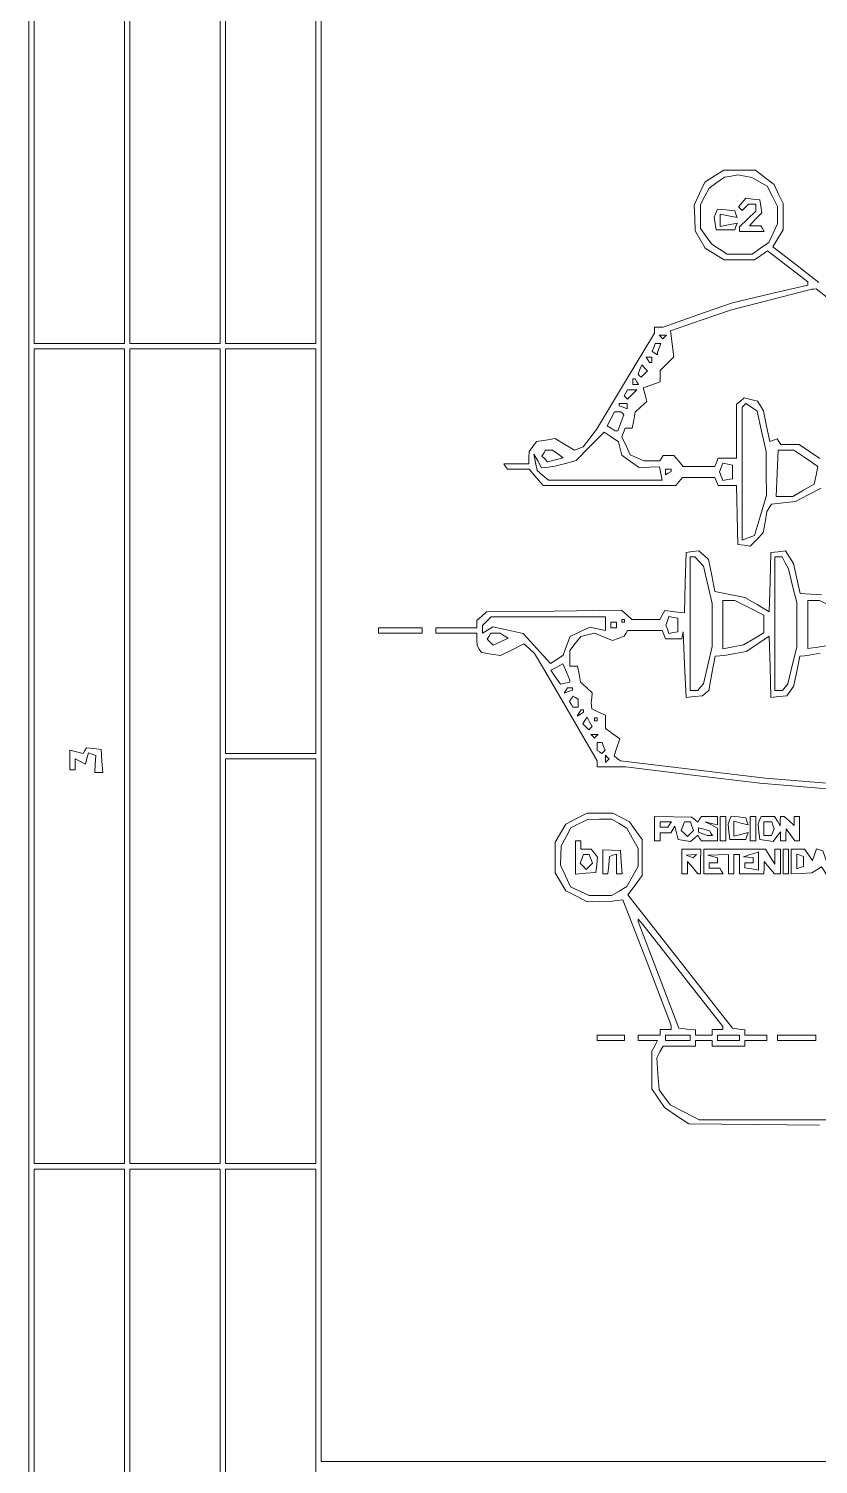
# Paper-space layout 'AN-05-DGE-020' of a CAD drawing. Header units: metres, sheet in millimetres. Extents: x 12 to 193, y 4 to 291.
# Drawn here: x 29.5 to 65.8, y 142.2 to 208.2 of the extents above; entities that cross this region are included whole.
import ezdxf

# ---------------------------------------------------------------- set-up
doc = ezdxf.new("R2010")
doc.units = ezdxf.units.M
doc.layers.add('DGE_CONTORNOS', color=7, linetype='Continuous', lineweight=0)
doc.layers.add('DGE_DATOS', color=7, linetype='Continuous', lineweight=0)

# ---------------------------------------------------------------- blocks, each defined once
blk = doc.blocks.new('LP_REF_DGE_MT_020')
at = {"layer": 'DGE_CONTORNOS'}
for points in [[(29.454, 147.095), (29.454, 24.935), (111.022, 24.935), (192.59, 24.935), (192.59, 147.095), (192.59, 269.255), (111.022, 269.255), (29.454, 269.255)], [(192.339, 208.239), (192.339, 147.474), (186.212, 147.442), (180.085, 147.409), (180.051, 144.864), (180.017, 142.319), (111.459, 142.319), (42.902, 142.319), (42.902, 205.661), (42.902, 269.004), (117.62, 269.004), (192.339, 269.004)], [(33.852, 212.448), (33.852, 193.722), (31.779, 193.722), (29.705, 193.722), (29.705, 212.448), (29.705, 231.174), (31.779, 231.174), (33.852, 231.174)], [(38.251, 212.448), (38.251, 193.722), (36.178, 193.722), (34.104, 193.722), (34.104, 212.448), (34.104, 231.174), (36.178, 231.174), (38.251, 231.174)], [(42.65, 203.022), (42.65, 193.722), (40.577, 193.722), (38.503, 193.722), (38.503, 203.022), (38.503, 212.322), (40.577, 212.322), (42.65, 212.322)], [(63.054, 201.151), (63.412, 200.948), (63.651, 200.482), (63.891, 200.016), (63.891, 199.621), (63.891, 199.227), (63.687, 198.797), (63.483, 198.367), (63.099, 198.094), (62.716, 197.821), (62.141, 197.821), (61.566, 197.822), (61.217, 198.051), (60.868, 198.28), (60.609, 198.643), (60.351, 199.006), (60.351, 199.555), (60.351, 200.104), (60.548, 200.485), (60.745, 200.866), (61.094, 201.114), (61.443, 201.363), (61.756, 201.418), (62.068, 201.473), (62.382, 201.414), (62.697, 201.354)], [(62.26, 200.198), (62.095, 200), (62.178, 199.917), (62.261, 199.834), (62.41, 199.983), (62.558, 200.132), (62.722, 200.132), (62.885, 200.132), (62.885, 199.967), (62.885, 199.802), (62.508, 199.44), (62.131, 199.079), (62.131, 198.977), (62.131, 198.875), (62.704, 198.875), (63.277, 198.875), (63.199, 199), (63.122, 199.126), (62.856, 199.126), (62.59, 199.126), (62.874, 199.428), (63.157, 199.73), (63.116, 200.025), (63.074, 200.32), (62.749, 200.358), (62.424, 200.396)], [(61.052, 199.709), (60.98, 199.521), (61.021, 199.23), (61.063, 198.938), (61.492, 198.938), (61.922, 198.938), (61.974, 199.094), (62.026, 199.25), (61.638, 199.172), (61.251, 199.095), (61.251, 199.377), (61.251, 199.66), (61.638, 199.583), (62.026, 199.505), (61.974, 199.661), (61.923, 199.817), (61.524, 199.857), (61.124, 199.896)], [(58.696, 194.015), (58.612, 193.931), (58.528, 194.015), (58.444, 194.099), (58.612, 194.099), (58.78, 194.099)], [(33.852, 174.744), (33.852, 156.018), (31.779, 156.018), (29.705, 156.018), (29.705, 174.744), (29.705, 193.471), (31.779, 193.471), (33.852, 193.471)], [(38.251, 174.744), (38.251, 156.018), (36.178, 156.018), (34.104, 156.018), (34.104, 174.744), (34.104, 193.471), (36.178, 193.471), (38.251, 193.471)], [(42.65, 184.17), (42.65, 174.87), (40.577, 174.87), (38.503, 174.87), (38.503, 184.17), (38.503, 193.471), (40.577, 193.471), (42.65, 193.471)], [(58.437, 193.523), (58.361, 193.324), (58.361, 193.264), (58.361, 193.204), (58.24, 193.279), (58.12, 193.353), (58.191, 193.537), (58.262, 193.722), (58.388, 193.722), (58.513, 193.722)], [(57.759, 192.316), (57.611, 192.168), (57.543, 192.236), (57.475, 192.303), (57.557, 192.518), (57.64, 192.733), (57.774, 192.599), (57.908, 192.465)], [(58.109, 192.968), (58.109, 192.842), (58.054, 192.842), (57.998, 192.842), (57.921, 192.968), (57.843, 193.094), (57.976, 193.094), (58.109, 193.094)], [(57.418, 191.962), (57.496, 191.837), (57.363, 191.837), (57.229, 191.837), (57.229, 191.962), (57.229, 192.088), (57.285, 192.088), (57.34, 192.088)], [(57.197, 191.373), (56.984, 191.16), (56.906, 191.239), (56.827, 191.317), (56.91, 191.451), (56.993, 191.585), (57.201, 191.585), (57.409, 191.585)], [(56.978, 190.835), (56.978, 190.714), (56.79, 190.786), (56.601, 190.858), (56.601, 190.908), (56.601, 190.957), (56.79, 190.957), (56.978, 190.957)], [(63.156, 189.686), (63.364, 188.758), (63.368, 187.752), (63.373, 186.747), (63.097, 185.817), (62.822, 184.888), (62.54, 184.784), (62.257, 184.681), (62.257, 187.735), (62.257, 190.789), (62.341, 190.874), (62.426, 190.959), (62.687, 190.787), (62.948, 190.614)], [(56.755, 190.51), (56.825, 190.44), (56.686, 190.07), (56.546, 189.7), (56.479, 189.702), (56.413, 189.704), (56.23, 189.82), (56.047, 189.935), (56.22, 190.258), (56.392, 190.58), (56.539, 190.58), (56.685, 190.58)], [(56.65, 188.893), (56.727, 188.586), (57.128, 188.3), (57.529, 188.015), (57.994, 188.033), (58.46, 188.052), (58.518, 187.745), (58.577, 187.438), (55.969, 187.438), (53.361, 187.438), (53.101, 187.658), (52.841, 187.878), (52.763, 188.255), (52.686, 188.632), (52.86, 188.318), (53.035, 188.004), (53.341, 188.039), (53.648, 188.074), (54.136, 188.205), (54.624, 188.337), (55.267, 188.993), (55.91, 189.649), (56.241, 189.425), (56.573, 189.2)], [(53.78, 188.642), (54.024, 188.464), (53.67, 188.375), (53.315, 188.286), (53.184, 188.417), (53.054, 188.547), (53.138, 188.684), (53.222, 188.82), (53.38, 188.82), (53.537, 188.82)], [(65.189, 188.445), (65.745, 188.07), (65.661, 187.661), (65.578, 187.252), (65.08, 186.97), (64.582, 186.688), (64.205, 186.686), (63.828, 186.683), (63.869, 187.752), (63.909, 188.82), (64.271, 188.82), (64.632, 188.82)], [(61.817, 187.815), (61.817, 187.504), (61.597, 187.462), (61.376, 187.419), (61.3, 187.617), (61.224, 187.815), (61.3, 188.013), (61.376, 188.211), (61.597, 188.168), (61.817, 188.126)], [(58.989, 187.885), (58.989, 187.83), (58.863, 187.752), (58.738, 187.674), (58.738, 187.808), (58.738, 187.941), (58.863, 187.941), (58.989, 187.941)], [(60.28, 183.699), (60.478, 183.479), (60.676, 182.623), (60.874, 181.767), (60.874, 180.777), (60.874, 179.787), (60.676, 178.932), (60.478, 178.077), (60.346, 177.919), (60.215, 177.761), (60.042, 177.761), (59.869, 177.761), (59.869, 180.84), (59.869, 183.919), (59.975, 183.919), (60.081, 183.919)], [(64.242, 183.636), (64.385, 183.353), (64.578, 182.581), (64.77, 181.809), (64.77, 180.785), (64.77, 179.76), (64.564, 178.918), (64.357, 178.075), (64.234, 177.918), (64.111, 177.761), (63.938, 177.761), (63.765, 177.761), (63.765, 180.84), (63.765, 183.919), (63.932, 183.919), (64.1, 183.919)], [(62.59, 181.568), (63.262, 181.227), (63.262, 180.826), (63.262, 180.425), (62.791, 180.142), (62.32, 179.859), (61.848, 179.769), (61.377, 179.68), (61.377, 180.794), (61.377, 181.908), (61.647, 181.908), (61.917, 181.908)], [(66.374, 181.641), (66.926, 181.374), (66.851, 181.073), (66.775, 180.772), (66.906, 180.527), (67.037, 180.283), (66.626, 180.059), (66.216, 179.835), (65.745, 179.764), (65.273, 179.692), (65.273, 180.8), (65.273, 181.908), (65.548, 181.908), (65.822, 181.908)], [(55.973, 180.843), (55.973, 180.532), (55.61, 180.604), (55.248, 180.677), (54.797, 180.463), (54.346, 180.249), (54.19, 179.819), (54.035, 179.389), (53.743, 179.198), (53.451, 179.006), (52.821, 179.695), (52.191, 180.384), (51.493, 180.541), (50.796, 180.697), (50.556, 180.547), (50.317, 180.398), (50.317, 180.578), (50.317, 180.759), (50.514, 180.957), (50.712, 181.154), (53.342, 181.154), (55.973, 181.154)], [(56.475, 180.777), (56.475, 180.651), (56.35, 180.651), (56.224, 180.651), (56.224, 180.777), (56.224, 180.903), (56.35, 180.903), (56.475, 180.903)], [(56.852, 180.966), (56.852, 180.903), (56.79, 180.903), (56.727, 180.903), (56.727, 180.966), (56.727, 181.028), (56.79, 181.028), (56.852, 181.028)], [(59.303, 180.777), (59.303, 180.466), (59.099, 180.427), (58.895, 180.388), (58.82, 180.582), (58.746, 180.777), (58.82, 180.972), (58.895, 181.166), (59.099, 181.127), (59.303, 181.088)], [(45.541, 180.526), (45.541, 180.4), (46.546, 180.4), (47.552, 180.4), (47.552, 180.526), (47.552, 180.651), (46.546, 180.651), (45.541, 180.651)], [(51.316, 180.281), (51.498, 180.166), (51.155, 180.01), (50.813, 179.854), (50.676, 179.99), (50.54, 180.127), (50.624, 180.263), (50.709, 180.4), (50.921, 180.398), (51.134, 180.396)], [(54.339, 178.195), (54.339, 178.156), (54.119, 178.11), (53.899, 178.064), (53.683, 178.381), (53.466, 178.698), (53.743, 178.846), (54.019, 178.994), (54.179, 178.614), (54.339, 178.235)], [(54.464, 177.837), (54.464, 177.788), (54.269, 177.713), (54.074, 177.638), (54.151, 177.762), (54.228, 177.886), (54.346, 177.886), (54.464, 177.886)], [(54.716, 177.188), (54.716, 177.007), (54.598, 177.007), (54.479, 177.007), (54.402, 177.132), (54.324, 177.258), (54.403, 177.386), (54.482, 177.513), (54.599, 177.441), (54.716, 177.369)], [(54.967, 176.826), (54.967, 176.77), (54.822, 176.68), (54.677, 176.591), (54.767, 176.736), (54.856, 176.881), (54.912, 176.881), (54.967, 176.881)], [(55.291, 176.032), (55.214, 175.955), (55.077, 176.093), (54.939, 176.231), (55.033, 176.383), (55.128, 176.536), (55.247, 176.322), (55.367, 176.108)], [(55.596, 176.441), (55.596, 176.378), (55.533, 176.378), (55.47, 176.378), (55.47, 176.441), (55.47, 176.504), (55.533, 176.504), (55.596, 176.504)], [(55.554, 175.666), (55.47, 175.582), (55.386, 175.666), (55.302, 175.75), (55.47, 175.75), (55.638, 175.75)], [(32.034, 175.002), (31.952, 174.869), (31.645, 174.946), (31.339, 175.023), (31.339, 174.569), (31.339, 174.116), (31.464, 174.116), (31.59, 174.116), (31.59, 174.372), (31.59, 174.628), (31.828, 174.5), (32.065, 174.373), (32.134, 174.635), (32.202, 174.897), (32.367, 174.838), (32.533, 174.78), (32.514, 174.385), (32.496, 173.99), (32.679, 173.99), (32.861, 173.99), (32.823, 174.524), (32.784, 175.059), (32.45, 175.097), (32.117, 175.136)], [(55.888, 175.197), (55.955, 175.02), (55.884, 174.949), (55.812, 174.877), (55.704, 174.944), (55.596, 175.011), (55.596, 175.192), (55.596, 175.373), (55.708, 175.373), (55.82, 175.373)], [(42.65, 165.318), (42.65, 156.018), (40.577, 156.018), (38.503, 156.018), (38.503, 165.318), (38.503, 174.619), (40.577, 174.619), (42.65, 174.619)], [(56.056, 174.535), (55.973, 174.451), (55.973, 174.619), (55.973, 174.786), (56.056, 174.702), (56.14, 174.619)], [(56.601, 171.645), (56.954, 171.437), (57.218, 170.968), (57.481, 170.5), (57.481, 170.094), (57.481, 169.689), (57.218, 169.22), (56.954, 168.752), (56.601, 168.543), (56.248, 168.335), (55.738, 168.335), (55.227, 168.335), (54.794, 168.541), (54.361, 168.748), (54.137, 169.245), (53.913, 169.742), (53.925, 170.184), (53.938, 170.626), (54.16, 171.039), (54.383, 171.452), (54.769, 171.645), (55.156, 171.838), (55.702, 171.846), (56.248, 171.854)], [(58.235, 171.409), (58.235, 170.848), (58.361, 170.848), (58.486, 170.848), (58.486, 171.037), (58.486, 171.225), (58.73, 171.225), (58.974, 171.225), (59.071, 171.381), (59.167, 171.537), (59.24, 171.224), (59.314, 170.911), (59.598, 170.87), (59.883, 170.829), (60.053, 170.97), (60.224, 171.112), (60.305, 170.98), (60.386, 170.848), (60.756, 170.848), (61.126, 170.848), (61.126, 171.143), (61.126, 171.438), (60.843, 171.584), (60.56, 171.729), (60.843, 171.657), (61.126, 171.585), (61.126, 171.782), (61.126, 171.979), (60.756, 171.979), (60.386, 171.979), (60.305, 171.848), (60.224, 171.716), (60.078, 171.832), (59.932, 171.948), (59.083, 171.959), (58.235, 171.97)], [(58.926, 171.602), (58.849, 171.477), (58.667, 171.477), (58.486, 171.477), (58.486, 171.602), (58.486, 171.728), (58.745, 171.728), (59.004, 171.728)], [(59.952, 171.531), (60.028, 171.334), (59.886, 171.192), (59.743, 171.049), (59.601, 171.192), (59.458, 171.334), (59.534, 171.531), (59.61, 171.728), (59.743, 171.728), (59.877, 171.728)], [(61.251, 171.414), (61.251, 170.848), (61.377, 170.848), (61.503, 170.848), (61.503, 171.414), (61.503, 171.979), (61.377, 171.979), (61.251, 171.979)], [(61.681, 171.81), (61.61, 171.624), (61.65, 171.267), (61.691, 170.911), (62.058, 170.911), (62.424, 170.911), (62.479, 171.074), (62.533, 171.236), (62.206, 171.154), (61.88, 171.072), (61.88, 171.414), (61.88, 171.755), (62.206, 171.673), (62.533, 171.591), (62.479, 171.754), (62.426, 171.917), (62.089, 171.956), (61.753, 171.996)], [(62.634, 171.414), (62.634, 170.848), (62.76, 170.848), (62.885, 170.848), (62.885, 171.414), (62.885, 171.979), (62.76, 171.979), (62.634, 171.979)], [(63.06, 171.802), (62.992, 171.624), (63.033, 171.267), (63.074, 170.911), (63.381, 170.868), (63.688, 170.824), (63.852, 171.049), (64.016, 171.273), (64.016, 171.061), (64.016, 170.848), (64.142, 170.848), (64.268, 170.848), (64.274, 171.131), (64.281, 171.414), (64.478, 171.131), (64.675, 170.848), (64.786, 170.848), (64.896, 170.848), (64.896, 171.414), (64.896, 171.979), (64.77, 171.979), (64.645, 171.979), (64.645, 171.771), (64.645, 171.563), (64.415, 171.771), (64.185, 171.979), (64.101, 171.979), (64.016, 171.979), (64.013, 171.76), (64.009, 171.54), (63.881, 171.76), (63.753, 171.979), (63.441, 171.979), (63.129, 171.979)], [(63.673, 171.571), (63.728, 171.414), (63.67, 171.257), (63.612, 171.1), (63.437, 171.1), (63.262, 171.1), (63.262, 171.414), (63.262, 171.728), (63.44, 171.728), (63.618, 171.728)], [(60.821, 171.21), (60.889, 171.1), (60.766, 171.1), (60.643, 171.1), (60.445, 171.176), (60.246, 171.252), (60.246, 171.353), (60.246, 171.453), (60.499, 171.387), (60.753, 171.321)], [(54.59, 170.087), (54.59, 169.325), (55.061, 169.364), (55.533, 169.403), (55.573, 169.756), (55.614, 170.109), (55.464, 170.29), (55.313, 170.471), (55.077, 170.471), (54.842, 170.471), (54.842, 170.66), (54.842, 170.848), (54.716, 170.848), (54.59, 170.848)], [(55.847, 169.887), (55.847, 169.34), (55.965, 169.34), (56.082, 169.34), (56.122, 169.739), (56.161, 170.138), (56.318, 170.189), (56.475, 170.241), (56.475, 169.791), (56.475, 169.34), (56.608, 169.34), (56.741, 169.34), (56.703, 169.874), (56.664, 170.408), (56.255, 170.421), (55.847, 170.434)], [(59.492, 169.906), (59.492, 169.34), (59.617, 169.34), (59.743, 169.34), (59.747, 169.623), (59.752, 169.906), (59.987, 169.623), (60.223, 169.34), (60.282, 169.34), (60.34, 169.34), (60.351, 169.906), (60.362, 170.471), (59.927, 170.471), (59.492, 170.471)], [(60.497, 169.906), (60.497, 169.34), (60.945, 169.34), (61.392, 169.34), (61.314, 169.466), (61.237, 169.592), (60.993, 169.592), (60.749, 169.592), (60.749, 169.717), (60.749, 169.843), (60.937, 169.843), (61.126, 169.843), (61.126, 169.959), (61.126, 170.076), (60.906, 170.133), (60.686, 170.191), (61.157, 170.205), (61.628, 170.22), (61.628, 169.78), (61.628, 169.34), (61.754, 169.34), (61.88, 169.34), (61.88, 169.78), (61.88, 170.22), (62.005, 170.22), (62.131, 170.22), (62.131, 169.78), (62.131, 169.34), (62.697, 169.34), (63.262, 169.34), (63.266, 169.623), (63.271, 169.906), (63.507, 169.623), (63.742, 169.34), (63.879, 169.34), (64.016, 169.34), (64.016, 169.906), (64.016, 170.471), (63.891, 170.471), (63.765, 170.471), (63.762, 170.126), (63.758, 169.78), (63.544, 170.126), (63.33, 170.471), (61.913, 170.471), (60.497, 170.471)], [(63.011, 169.923), (63.011, 169.501), (62.697, 169.561), (62.382, 169.621), (62.382, 169.732), (62.382, 169.843), (62.571, 169.843), (62.76, 169.843), (62.76, 169.969), (62.76, 170.094), (62.54, 170.107), (62.32, 170.119), (62.634, 170.22), (62.948, 170.321), (62.979, 170.333), (63.011, 170.346)], [(64.142, 169.906), (64.142, 169.34), (64.268, 169.34), (64.393, 169.34), (64.393, 169.906), (64.393, 170.471), (64.268, 170.471), (64.142, 170.471)], [(64.519, 169.902), (64.519, 169.332), (64.99, 169.36), (65.462, 169.388), (65.686, 169.521), (65.909, 169.654), (66.024, 169.47), (66.139, 169.285), (66.227, 169.372), (66.315, 169.46), (66.138, 169.924), (65.962, 170.388), (65.817, 170.437), (65.672, 170.485), (65.586, 170.216), (65.501, 169.947), (65.317, 170.209), (65.133, 170.471), (64.826, 170.471), (64.519, 170.471)], [(55.302, 170.023), (55.378, 169.826), (55.235, 169.684), (55.093, 169.541), (54.951, 169.684), (54.808, 169.826), (54.884, 170.023), (54.959, 170.22), (55.093, 170.22), (55.226, 170.22)], [(60.086, 170.144), (60.01, 170.068), (59.845, 170.134), (59.68, 170.2), (59.921, 170.21), (60.162, 170.22)], [(65.085, 169.906), (65.085, 169.675), (64.928, 169.623), (64.77, 169.571), (64.77, 169.906), (64.77, 170.241), (64.928, 170.189), (65.085, 170.136)], [(59.537, 164.668), (61.377, 162.321), (61.377, 162.249), (61.377, 162.176), (61.126, 162.176), (60.874, 162.176), (60.874, 162.051), (60.874, 161.925), (60.497, 161.925), (60.12, 161.925), (60.12, 162.043), (60.12, 162.161), (59.732, 162.2), (59.344, 162.239), (58.413, 164.69), (57.482, 167.141), (57.481, 167.197), (57.481, 167.254), (57.589, 167.135), (57.696, 167.015)], [(55.596, 161.799), (55.596, 161.674), (56.224, 161.674), (56.852, 161.674), (56.852, 161.799), (56.852, 161.925), (56.224, 161.925), (55.596, 161.925)], [(59.869, 161.799), (59.869, 161.674), (59.303, 161.674), (58.738, 161.674), (58.738, 161.799), (58.738, 161.925), (59.303, 161.925), (59.869, 161.925)], [(62.131, 161.799), (62.131, 161.674), (61.628, 161.674), (61.126, 161.674), (61.126, 161.799), (61.126, 161.925), (61.628, 161.925), (62.131, 161.925)], [(63.891, 161.799), (63.891, 161.674), (64.77, 161.674), (65.65, 161.674), (65.65, 161.799), (65.65, 161.925), (64.77, 161.925), (63.891, 161.925)], [(33.852, 137.041), (33.852, 118.314), (31.779, 118.314), (29.705, 118.314), (29.705, 137.041), (29.705, 155.767), (31.779, 155.767), (33.852, 155.767)], [(38.251, 137.041), (38.251, 118.314), (36.178, 118.314), (34.104, 118.314), (34.104, 137.041), (34.104, 155.767), (36.178, 155.767), (38.251, 155.767)], [(42.65, 137.041), (42.65, 118.314), (40.577, 118.314), (38.503, 118.314), (38.503, 137.041), (38.503, 155.767), (40.577, 155.767), (42.65, 155.767)]]:
    blk.add_lwpolyline(points, close=True, dxfattribs=at)
for points in [[(65.78, 196.52), (64.726, 197.344), (63.671, 198.167), (63.906, 198.552), (64.141, 198.938), (64.142, 199.547), (64.142, 200.156), (63.936, 200.591), (63.73, 201.026), (63.3, 201.354), (62.869, 201.682), (62.141, 201.682), (61.412, 201.682), (60.975, 201.411), (60.537, 201.141), (60.297, 200.608), (60.057, 200.076), (60.076, 199.485), (60.095, 198.894), (60.327, 198.499), (60.56, 198.103), (60.999, 197.831), (61.439, 197.559), (62.131, 197.559), (62.822, 197.559), (63.123, 197.77), (63.424, 197.981), (64.349, 197.269), (65.273, 196.558), (65.273, 196.483), (65.273, 196.408), (63.545, 195.997), (61.817, 195.586), (60.223, 195.031), (58.629, 194.476), (58.432, 194.476), (58.235, 194.476), (58.235, 194.338), (58.235, 194.2), (56.898, 191.982), (55.561, 189.764), (55.258, 189.366), (54.954, 188.968), (54.755, 188.892), (54.557, 188.815), (54.106, 189.081), (53.655, 189.347), (53.23, 189.278), (52.804, 189.209), (52.633, 188.983), (52.462, 188.758), (52.458, 188.475), (52.454, 188.192), (51.881, 188.192), (51.308, 188.192), (51.385, 188.066), (51.463, 187.941), (51.966, 187.941), (52.47, 187.941), (52.787, 187.564), (53.104, 187.187), (56.157, 187.187), (59.21, 187.187), (59.366, 187.375), (59.523, 187.564), (60.265, 187.564), (61.008, 187.564), (61.08, 187.375), (61.153, 187.187), (61.575, 187.187), (61.997, 187.187), (62.033, 185.836), (62.068, 184.485), (62.348, 184.445), (62.629, 184.405), (62.931, 184.707), (63.233, 185.01), (63.317, 185.504), (63.4, 185.998), (63.502, 186.162), (63.603, 186.326), (64.155, 186.39), (64.708, 186.453), (65.3, 186.763), (65.893, 187.072)], [(65.905, 182.165), (65.414, 182.194), (64.923, 182.222), (64.772, 182.914), (64.621, 183.605), (64.437, 183.895), (64.252, 184.185), (63.914, 184.146), (63.576, 184.107), (63.541, 182.747), (63.505, 181.387), (62.947, 181.714), (62.388, 182.041), (61.697, 182.18), (61.006, 182.319), (60.862, 183.05), (60.718, 183.782), (60.492, 183.986), (60.267, 184.191), (59.973, 184.149), (59.68, 184.107), (59.645, 182.719), (59.61, 181.331), (59.156, 181.384), (58.703, 181.437), (58.588, 181.233), (58.474, 181.028), (57.83, 181.028), (57.186, 181.028), (56.952, 181.241), (56.717, 181.453), (53.611, 181.419), (50.505, 181.385), (50.286, 181.187), (50.066, 180.989), (50.066, 180.82), (50.066, 180.651), (49.123, 180.651), (48.18, 180.651), (48.18, 180.526), (48.18, 180.4), (49.123, 180.4), (50.066, 180.4), (50.067, 180.117), (50.069, 179.834), (50.172, 179.673), (50.274, 179.511), (50.715, 179.44), (51.155, 179.368), (51.691, 179.641), (52.226, 179.915), (52.47, 179.694), (52.713, 179.474), (52.941, 179.089), (53.168, 178.703), (54.382, 176.621), (55.596, 174.539), (55.596, 174.4), (55.596, 174.262), (56.255, 174.262), (56.915, 174.262), (59.995, 173.881), (63.074, 173.5), (66.342, 173.237)], [(66.238, 158.029), (60.275, 158.029), (59.614, 158.375), (58.953, 158.72), (58.696, 159.064), (58.44, 159.408), (58.386, 160.146), (58.333, 160.885), (58.477, 161.153), (58.621, 161.422), (59.371, 161.422), (60.12, 161.422), (60.12, 161.548), (60.12, 161.674), (60.497, 161.674), (60.874, 161.674), (60.874, 161.548), (60.874, 161.422), (61.628, 161.422), (62.382, 161.422), (62.382, 161.548), (62.382, 161.674), (62.885, 161.674), (63.388, 161.674), (63.388, 161.799), (63.388, 161.925), (62.885, 161.925), (62.382, 161.925), (62.382, 162.042), (62.382, 162.159), (62.103, 162.199), (61.823, 162.239), (59.411, 165.308), (56.998, 168.378), (57.334, 168.818), (57.669, 169.258), (57.669, 170.084), (57.669, 170.911), (57.377, 171.322), (57.084, 171.732), (56.695, 171.933), (56.306, 172.134), (55.723, 172.134), (55.14, 172.134), (54.645, 171.88), (54.15, 171.626), (53.909, 171.214), (53.668, 170.801), (53.668, 170.094), (53.668, 169.387), (53.909, 168.975), (54.15, 168.562), (54.645, 168.308), (55.14, 168.054), (55.713, 168.066), (56.287, 168.077), (56.533, 168.112), (56.779, 168.146), (57.884, 165.256), (58.989, 162.367), (58.989, 162.271), (58.989, 162.176), (58.738, 162.176), (58.486, 162.176), (58.486, 162.051), (58.486, 161.925), (57.984, 161.925), (57.481, 161.925), (57.481, 161.799), (57.481, 161.674), (57.925, 161.674), (58.369, 161.674), (58.239, 161.431), (58.109, 161.188), (58.109, 160.318), (58.109, 159.449), (58.395, 159.024), (58.681, 158.6), (59.244, 158.22), (59.806, 157.841), (65.818, 157.778)], [(65.833, 188.428), (65.359, 188.75), (64.885, 189.072), (64.458, 189.072), (64.031, 189.072), (63.948, 189.206), (63.865, 189.34), (63.697, 189.276), (63.529, 189.211), (63.382, 189.919), (63.235, 190.628), (63.097, 190.848), (62.959, 191.068), (62.659, 191.144), (62.358, 191.219), (62.182, 191.073), (62.005, 190.926), (62.005, 189.685), (62.005, 188.443), (61.579, 188.443), (61.153, 188.443), (61.08, 188.255), (61.008, 188.066), (60.278, 188.066), (59.548, 188.066), (59.332, 188.318), (59.117, 188.569), (58.872, 188.569), (58.627, 188.569), (58.549, 188.443), (58.471, 188.318), (58.108, 188.318), (57.744, 188.318), (57.43, 188.461), (57.116, 188.604), (56.921, 189.015), (56.726, 189.426), (56.803, 189.626), (56.879, 189.826), (57.039, 189.826), (57.198, 189.826), (57.272, 190.193), (57.345, 190.561), (57.608, 190.806), (57.871, 191.05), (57.792, 191.365), (57.713, 191.68), (58.1, 191.815), (58.486, 191.949), (58.486, 192.213), (58.486, 192.477), (58.801, 192.791), (59.115, 193.105), (59.042, 193.705), (58.969, 194.304), (60.373, 194.785), (61.776, 195.265), (63.619, 195.739), (65.462, 196.213), (65.562, 196.224), (65.663, 196.236), (69.866, 192.936)], [(66.342, 173.492), (63.325, 173.742), (59.995, 174.137), (56.664, 174.531), (56.516, 174.645), (56.368, 174.76), (56.504, 175.148), (56.639, 175.537), (56.306, 175.779), (55.973, 176.022), (55.973, 176.329), (55.973, 176.635), (55.658, 176.778), (55.344, 176.921), (55.33, 177.058), (55.315, 177.195), (55.34, 177.428), (55.364, 177.66), (55.098, 177.909), (54.831, 178.157), (54.758, 178.524), (54.684, 178.892), (54.512, 178.892), (54.339, 178.892), (54.339, 179.252), (54.339, 179.612), (54.588, 179.929), (54.838, 180.246), (55.153, 180.325), (55.468, 180.404), (55.881, 180.232), (56.293, 180.059), (56.56, 180.158), (56.827, 180.257), (56.91, 180.391), (56.993, 180.526), (57.789, 180.526), (58.585, 180.526), (58.657, 180.337), (58.73, 180.149), (59.111, 180.149), (59.492, 180.149), (59.517, 180.306), (59.542, 180.463), (59.611, 178.955), (59.68, 177.446), (60.056, 177.487), (60.431, 177.528), (60.577, 177.649), (60.722, 177.769), (60.87, 178.555), (61.018, 179.341), (61.229, 179.355), (61.44, 179.37), (61.943, 179.463), (62.445, 179.556), (62.975, 179.908), (63.506, 180.26), (63.541, 178.853), (63.576, 177.446), (63.946, 177.486), (64.315, 177.526), (64.469, 177.737), (64.623, 177.948), (64.771, 178.644), (64.919, 179.341), (65.128, 179.363), (65.336, 179.386), (65.839, 179.485)]]:
    blk.add_lwpolyline(points, dxfattribs=at)

psp = doc.layouts.new('AN-05-DGE-020')

# ---------------------------------------------------------------- block references
at = {"layer": 'DGE_DATOS'}
psp.add_blockref('LP_REF_DGE_MT_020', (0, 0), dxfattribs=at)

doc.saveas('drawing.dxf')
